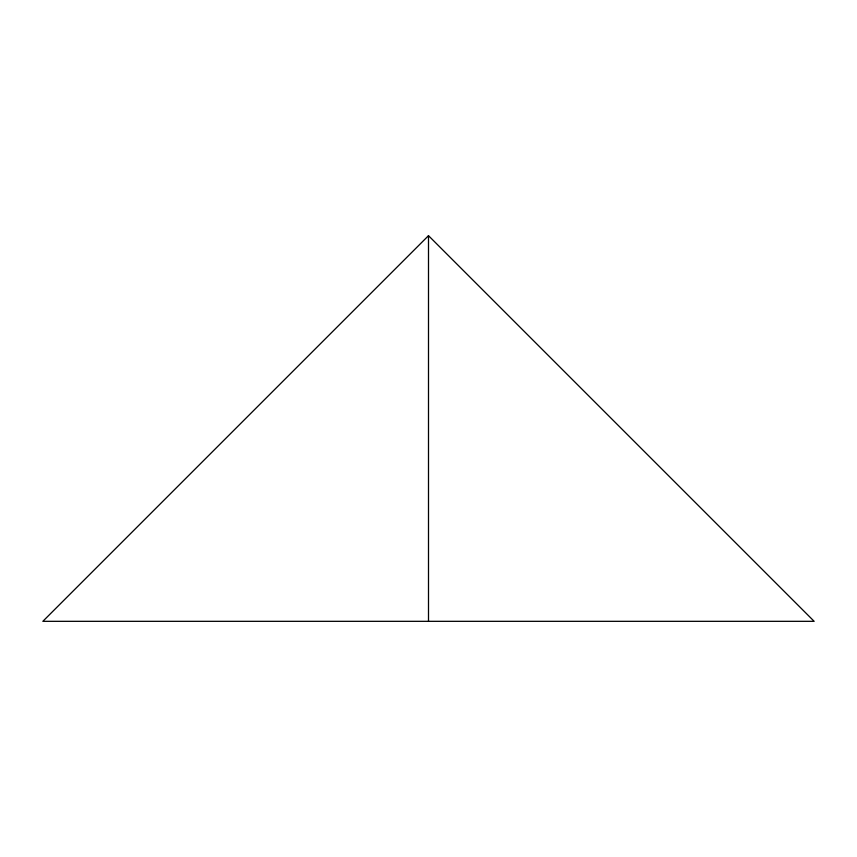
<?xml version="1.0" encoding="UTF-8"?>
<svg xmlns="http://www.w3.org/2000/svg" width="857" height="857" viewBox="0 0 857 857"><rect width="100%" height="100%" fill="white"/><g stroke="black" fill="none" stroke-linecap="round" stroke-linejoin="round"><path stroke-width="1.29" d="M428.5 235.675L42.85 621.325L814.15 621.325L428.5 235.675L428.5 621.325"/></g></svg>
